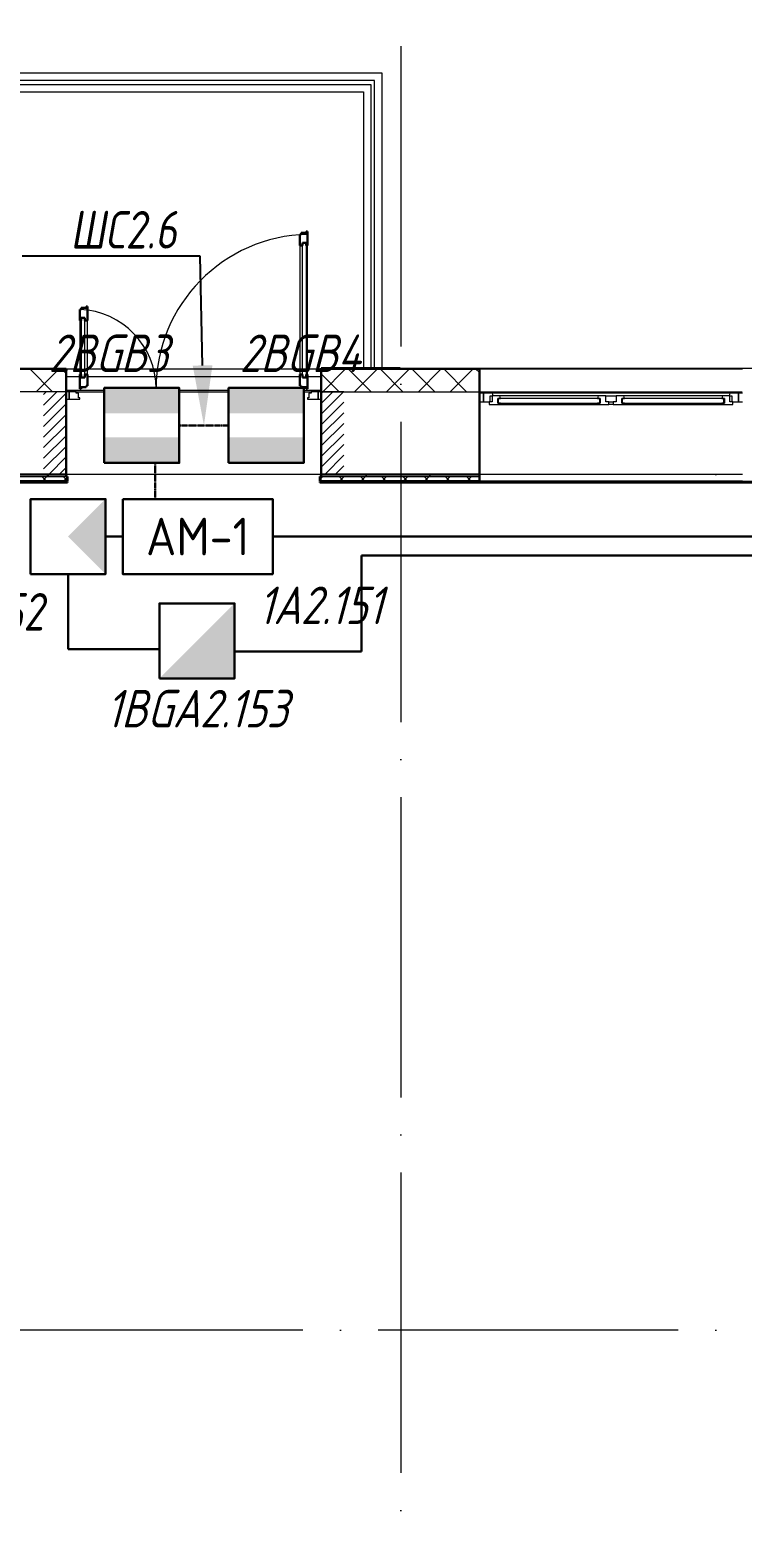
# Model space of a CAD drawing. Header units: millimetres. Extents: x -259793 to 1187961, y -549744 to 43070.
# Drawn here: x 111004 to 115751, y 21435 to 31322 of the extents above; entities that cross this region are included whole.
import ezdxf
from ezdxf import colors
from ezdxf.entities.mleader import LeaderData, LeaderLine
from ezdxf.enums import TextEntityAlignment as Align
from ezdxf.math import Vec2, Vec3

# ---------------------------------------------------------------- set-up
doc = ezdxf.new("R2010")
doc.units = ezdxf.units.MM
for name, pattern in [('ADSK_Линия сетки', [25, 20, -2.5, 0, -2.5]), ('ADSK_Штриховая_ш2 п1_5', [4.5, 3, -1.5]), ('штриховаяX2', [1.5, 1, -0.5])]:
    doc.linetypes.add(name, pattern=pattern)
for name, color, linetype, lineweight in [('_ Окна', 7, 'Continuous', 9), ('RC-Выноски', 7, 'Continuous', 0), ('RC-Извещатели_охранные', 5, 'Continuous', 30), ('RC-Линии_связи-Адресные', 5, 'Continuous', 30), ('RC-Прочее_оборудование', 5, 'Continuous', 30), ('Двери', 252, 'Continuous', 9), ('Лестницы', 252, 'Continuous', 9), ('лс', 5, 'Continuous', 30), ('Ограждение', 252, 'Continuous', 9), ('Окна', 252, 'Continuous', 9), ('Оси', 252, 'Continuous', 9), ('Стены внутренние', 7, 'Continuous', 18), ('Стены наружные', 7, 'Continuous', 18), ('Стены штриховка', 7, 'Continuous', 9)]:
    doc.layers.add(name, color=color, linetype=linetype, lineweight=lineweight)
doc.layers.add('RC-Позиционные_обозначения', color=7, linetype='Continuous')
doc.layers.add('Двери открывание', color=7, linetype='Continuous', lineweight=9, true_color=0xc0c0c0)
doc.styles.add('ISOCPEUR', font='isocpeur.ttf', dxfattribs={"width": 0.9, "height": 350})
doc.styles.add('RubezhCAD', font='', dxfattribs={"oblique": 10})
doc.styles.get("Standard").update_dxf_attribs({"font": ''})
doc.styles.get('RubezhCAD').set_extended_font_data('GOST type A')
doc.styles.get('Standard').set_extended_font_data('GOST type B')

# ---------------------------------------------------------------- blocks, each defined once
blk = doc.blocks.new('2 этаж')
at = {"layer": 'Двери', "lineweight": 18, "true_color": 0x636466}
h = blk.add_hatch(dxfattribs=at)
h.set_pattern_fill('FP_2', color=251, style=0, pattern_type=2)
h.set_pattern_definition([(45, (111971.006, 28635.747), (-35.3553, 35.3553), [])])
h.paths.add_polyline_path([(113096, 28360.7), (113096, 28910.7), (112946, 28910.7), (112946, 28360.7)])
h.paths.add_polyline_path([(111096, 28360.7), (111246, 28360.7), (111246, 28910.7), (111096, 28910.7), (111096, 28383.2)])
at = {"layer": '_ Окна', "color": 251, "true_color": 0x636466}
for p, q in [((114026, 28900.7), (114001, 28900.7)), ((114026, 28842.7), (114026, 28900.7)), ((115751, 28900.7), (115726, 28900.7)), ((115726, 28900.7), (115726, 28842.7)), ((114001, 28842.7), (114026, 28842.7)), ((114124, 28866.7), (114121, 28866.7)), ((114121, 28866.7), (114121, 28834.7)), ((114121, 28834.7), (114124, 28834.7)), ((114801, 28866.7), (114124, 28866.7)), ((114124, 28866.7), (114124, 28834.7)), ((114124, 28834.7), (114124, 28866.7)), ((114124, 28834.7), (114801, 28834.7)), ((114801, 28834.7), (114801, 28866.7)), ((114801, 28866.7), (114801, 28834.7)), ((114804, 28866.7), (114801, 28866.7)), ((114801, 28834.7), (114804, 28834.7)), ((114804, 28834.7), (114804, 28866.7)), ((114951, 28866.7), (114948, 28866.7)), ((114948, 28866.7), (114948, 28834.7)), ((114948, 28834.7), (114951, 28834.7)), ((115628, 28866.7), (114951, 28866.7)), ((114951, 28866.7), (114951, 28834.7)), ((114951, 28834.7), (114951, 28866.7)), ((114951, 28834.7), (115628, 28834.7)), ((115628, 28834.7), (115628, 28866.7)), ((115628, 28866.7), (115628, 28834.7)), ((115631, 28866.7), (115628, 28866.7)), ((115628, 28834.7), (115631, 28834.7)), ((115631, 28834.7), (115631, 28866.7)), ((115726, 28842.7), (115751, 28842.7))]:
    blk.add_line(p, q, dxfattribs=at)
at = {"layer": '_ Окна', "color": 251, "lineweight": 18, "true_color": 0x636466}
for p, q in [((114085.5, 28900.7), (114026, 28900.7)), ((114026, 28900.7), (114026, 28842.7)), ((114072, 28842.7), (114072, 28883.7)), ((114072, 28883.7), (114084, 28883.7)), ((114084, 28883.7), (114084, 28842.7)), ((114134.5, 28883.7), (114084, 28883.7)), ((114090, 28883.7), (114085.5, 28900.7)), ((114139, 28866.7), (114134.5, 28883.7)), ((114790.6, 28883.7), (114786, 28866.7)), ((114841, 28883.7), (114790.6, 28883.7)), ((114841, 28842.7), (114841, 28883.7)), ((114911, 28883.7), (114911, 28842.7)), ((114961.5, 28883.7), (114911, 28883.7)), ((114966, 28866.7), (114961.5, 28883.7)), ((115617.6, 28883.7), (115613, 28866.7)), ((115668, 28883.7), (115617.6, 28883.7)), ((115666.6, 28900.7), (115662, 28883.7)), ((115726, 28900.7), (115666.6, 28900.7)), ((115668, 28842.7), (115668, 28883.7)), ((115668, 28883.7), (115680, 28883.7)), ((115680, 28883.7), (115680, 28842.7)), ((115726, 28842.7), (115726, 28900.7)), ((114026, 28842.7), (114064, 28842.7)), ((114084, 28842.7), (114064, 28842.7)), ((114064, 28842.7), (114064, 28825.7)), ((114064, 28825.7), (114120, 28825.7)), ((114120, 28825.7), (114121, 28826.7)), ((114121, 28834.7), (114121, 28866.7)), ((114121, 28866.7), (114139, 28866.7)), ((114139, 28834.7), (114121, 28834.7)), ((114121, 28826.7), (114122, 28825.7)), ((114122, 28825.7), (114136.6, 28825.7)), ((114136.6, 28825.7), (114139, 28834.7)), ((114786, 28866.7), (114804, 28866.7)), ((114804, 28834.7), (114786, 28834.7)), ((114786, 28834.7), (114788.4, 28825.7)), ((114788.4, 28825.7), (114803, 28825.7)), ((114803, 28825.7), (114804, 28826.7)), ((114804, 28866.7), (114804, 28834.7)), ((114804, 28826.7), (114805, 28825.7)), ((114805, 28825.7), (114861, 28825.7)), ((114861, 28842.7), (114841, 28842.7)), ((114861, 28825.7), (114861, 28842.7)), ((114911, 28842.7), (114891, 28842.7)), ((114891, 28842.7), (114891, 28825.7)), ((114891, 28825.7), (114947, 28825.7)), ((114947, 28825.7), (114948, 28826.7)), ((114948, 28834.7), (114948, 28866.7)), ((114948, 28866.7), (114966, 28866.7)), ((114966, 28834.7), (114948, 28834.7)), ((114948, 28826.7), (114949, 28825.7)), ((114949, 28825.7), (114963.6, 28825.7)), ((114963.6, 28825.7), (114966, 28834.7)), ((115613, 28866.7), (115631, 28866.7)), ((115631, 28834.7), (115613, 28834.7)), ((115613, 28834.7), (115615.4, 28825.7)), ((115615.4, 28825.7), (115630, 28825.7)), ((115630, 28825.7), (115631, 28826.7)), ((115631, 28866.7), (115631, 28834.7)), ((115631, 28826.7), (115632, 28825.7)), ((115632, 28825.7), (115688, 28825.7)), ((115688, 28842.7), (115668, 28842.7)), ((115688, 28825.7), (115688, 28842.7)), ((115688, 28842.7), (115726, 28842.7))]:
    blk.add_line(p, q, dxfattribs=at)
at = {"layer": 'Двери', "color": 251, "lineweight": 30, "true_color": 0x636466}
for p, q in [((112813, 29958.7), (112804, 29958.7)), ((112804, 29958.7), (112804, 29884.7)), ((112845, 29968.7), (112813, 29968.7)), ((112813, 29968.7), (112813, 29958.7)), ((112854, 29978.7), (112845, 29978.7)), ((112845, 29978.7), (112845, 29968.7)), ((112854, 29884.7), (112854, 29978.7)), ((112804, 29884.7), (112821, 29884.7)), ((112821, 29884.7), (112821, 29902.7)), ((112821, 29902.7), (112845, 29902.7)), ((112845, 29902.7), (112845, 29884.7)), ((112845, 29884.7), (112854, 29884.7)), ((111379, 29468.7), (111347, 29468.7)), ((111347, 29468.7), (111347, 29458.7)), ((111388, 29478.7), (111379, 29478.7)), ((111379, 29478.7), (111379, 29468.7)), ((111388, 29384.7), (111388, 29478.7)), ((111347, 29458.7), (111338, 29458.7)), ((111338, 29458.7), (111338, 29384.7)), ((111347, 29384.7), (111338, 29384.7)), ((111347, 29402.7), (111347, 29384.7)), ((111371, 29402.7), (111347, 29402.7)), ((111371, 29384.7), (111371, 29402.7)), ((111388, 29384.7), (111371, 29384.7)), ((111338, 29024.7), (111338, 28930.7)), ((111347, 29024.7), (111338, 29024.7)), ((111347, 29006.7), (111347, 29024.7)), ((111371, 29006.7), (111347, 29006.7)), ((111371, 29024.7), (111371, 29006.7)), ((111388, 29024.7), (111371, 29024.7)), ((111388, 28950.7), (111388, 29024.7)), ((112804, 29024.7), (112804, 28950.7)), ((112804, 29024.7), (112821, 29024.7)), ((112821, 29024.7), (112821, 29006.7)), ((112821, 29006.7), (112845, 29006.7)), ((112845, 29024.7), (112854, 29024.7)), ((112845, 29006.7), (112845, 29024.7)), ((112854, 28930.7), (112854, 29024.7)), ((111338, 28930.7), (111347, 28930.7)), ((111347, 28930.7), (111347, 28940.7)), ((111347, 28940.7), (111379, 28940.7)), ((111379, 28940.7), (111379, 28950.7)), ((111379, 28950.7), (111388, 28950.7)), ((112804, 28950.7), (112813, 28950.7)), ((112813, 28950.7), (112813, 28940.7)), ((112813, 28940.7), (112845, 28940.7)), ((112845, 28940.7), (112845, 28930.7)), ((112845, 28930.7), (112854, 28930.7))]:
    blk.add_line(p, q, dxfattribs=at)
at = {"layer": 'Двери', "color": 251, "true_color": 0x636466}
for p, q in [((112804, 29884.7), (112804, 29024.7)), ((112821, 29006.7), (112821, 29902.7)), ((112821, 29902.7), (112845, 29902.7)), ((112845, 29902.7), (112845, 29006.7)), ((112854, 29024.7), (112854, 29884.7)), ((111338, 29384.7), (111338, 29024.7)), ((111347, 29402.7), (111347, 29006.7)), ((111371, 29402.7), (111347, 29402.7)), ((111371, 29006.7), (111371, 29402.7)), ((111388, 29024.7), (111388, 29384.7)), ((111347, 29006.7), (111371, 29006.7)), ((112845, 29006.7), (112821, 29006.7)), ((111246, 28910.7), (111246, 28860.7)), ((111266, 28910.7), (111246, 28910.7)), ((111266, 28860.7), (111266, 28910.7)), ((111313, 28910.7), (111266, 28910.7)), ((111266, 28910.7), (111266, 28860.7)), ((111313, 28901.7), (111313, 28910.7)), ((111328, 28901.7), (111313, 28901.7)), ((111328, 28869.7), (111328, 28901.7)), ((112879, 28901.7), (112864, 28901.7)), ((112864, 28901.7), (112864, 28869.7)), ((112879, 28910.7), (112879, 28901.7)), ((112926, 28910.7), (112879, 28910.7)), ((112946, 28910.7), (112926, 28910.7)), ((112926, 28910.7), (112926, 28860.7)), ((112926, 28860.7), (112926, 28910.7)), ((112946, 28860.7), (112946, 28910.7)), ((111246, 28860.7), (111266, 28860.7)), ((111266, 28860.7), (111338, 28860.7)), ((111338, 28869.7), (111328, 28869.7)), ((111338, 28860.7), (111338, 28869.7)), ((112864, 28869.7), (112854, 28869.7)), ((112854, 28869.7), (112854, 28860.7)), ((112854, 28860.7), (112926, 28860.7)), ((112926, 28860.7), (112946, 28860.7))]:
    blk.add_line(p, q, dxfattribs=at)
at = {"layer": 'Двери', "color": 251, "linetype": 'ADSK_Штриховая_ш2 п1_5', "true_color": 0x636466}
for p, q in [((111246, 28910.7), (111096, 28910.7)), ((111246, 28360.7), (111246, 28910.7)), ((113096, 28910.7), (112946, 28910.7)), ((112946, 28910.7), (112946, 28360.7)), ((111096, 28360.7), (111246, 28360.7)), ((112946, 28360.7), (113096, 28360.7))]:
    blk.add_line(p, q, dxfattribs=at)
at = {"layer": 'Двери открывание', "color": 251, "true_color": 0x636466}
for centre, radius, start, end in [((112874, 28930.7), 1028, 91.11477, 180), ((111318, 28930.7), 528, 0, 87.82919)]:
    blk.add_arc(centre, radius, start, end, dxfattribs=at)
at = {"layer": 'Лестницы', "color": 251, "true_color": 0x636466}
for p, q in [((113351.3, 31032.7), (110626, 31032.7)), ((113301.3, 30982.7), (110676, 30982.7)), ((113301.3, 29067.7), (113301.3, 30982.7)), ((113351.3, 29067.7), (113351.3, 31032.7)), ((111246, 29062.7), (111338, 29062.7)), ((111246, 29012.7), (111338, 29012.7)), ((111388, 29062.7), (112804, 29062.7)), ((111388, 29012.7), (112804, 29012.7)), ((112854, 29062.7), (112946, 29062.7)), ((112854, 29012.7), (112946, 29012.7))]:
    blk.add_line(p, q, dxfattribs=at)
at = {"layer": 'Ограждение', "color": 251, "true_color": 0x636466}
for p, q in [((110701, 30957.7), (113276.3, 30957.7)), ((113276.3, 30957.7), (113276.3, 29067.7)), ((110751, 30907.7), (113226.3, 30907.7)), ((113226.3, 30907.7), (113226.3, 29067.7))]:
    blk.add_line(p, q, dxfattribs=at)
at = {"layer": 'Окна', "color": 251, "true_color": 0x636466}
for p, q in [((115666.6, 28900.7), (114085.5, 28900.7)), ((114790.6, 28883.7), (114134.5, 28883.7)), ((114841, 28883.7), (114910.8, 28883.7)), ((115617.6, 28883.7), (114961.5, 28883.7)), ((114120, 28825.7), (114122, 28825.7)), ((114136.6, 28825.7), (114788.4, 28825.7)), ((114803, 28825.7), (114805, 28825.7)), ((114861, 28842.7), (114891, 28842.7)), ((114891, 28825.7), (114861, 28825.7)), ((114947, 28825.7), (114949, 28825.7)), ((114963.6, 28825.7), (115615.4, 28825.7)), ((115630, 28825.7), (115632, 28825.7))]:
    blk.add_line(p, q, dxfattribs=at)
at = {"layer": 'Оси', "color": 251, "linetype": 'ADSK_Линия сетки', "ltscale": 100, "true_color": 0x636466}
for p, q in [((113476, 33711.4), (113476, 16056.5)), ((165326, 28360.7), (93603.7, 28360.7)), ((165326, 22660.7), (93565.9, 22660.7))]:
    blk.add_line(p, q, dxfattribs=at)
at = {"layer": 'Стены внутренние', "color": 251, "lineweight": 30, "true_color": 0x636466}
for p, q in [((110141, 29062.7), (111246, 29062.7)), ((111246, 28360.7), (111246, 29062.7)), ((112946, 28360.7), (112946, 29062.7)), ((114001, 29062.7), (112946, 29062.7)), ((114001, 28360.7), (114001, 29062.7)), ((111246, 28360.7), (110141, 28360.7)), ((114001, 28360.7), (112946, 28360.7))]:
    blk.add_line(p, q, dxfattribs=at)
at = {"layer": 'Стены внутренние', "color": 251, "linetype": 'Continuous', "lineweight": 9, "true_color": 0x636466}
for p, q in [((111156.5, 28910.7), (111006.5, 29060.7)), ((111047, 28910.7), (111197, 29060.7)), ((111244, 29035.4), (111218.6, 29060.7)), ((112946.5, 29054.5), (112946, 29055.4)), ((113065.7, 28910.7), (112948, 29028.4)), ((112956.1, 28910.7), (113106.1, 29060.7)), ((113086.2, 29062.7), (113085, 29060.7)), ((113277.8, 28910.7), (113127.8, 29060.7)), ((113168.3, 28910.7), (113318.3, 29060.7)), ((113489.9, 28910.7), (113339.9, 29060.7)), ((113380.4, 28910.7), (113530.4, 29060.7)), ((113529.5, 29060.7), (113528.3, 29062.7)), ((113702.1, 28910.7), (113552.1, 29060.7)), ((113592.5, 28910.7), (113742.5, 29060.7)), ((113914.2, 28910.7), (113764.2, 29060.7)), ((113804.7, 28910.7), (113954.7, 29060.7)), ((113999, 29038.1), (113976.3, 29060.7))]:
    blk.add_line(p, q, dxfattribs=at)
at = {"layer": 'Стены внутренние', "color": 251, "true_color": 0x636466}
for p, q in [((114001, 29062.7), (115751, 29062.7)), ((111246, 28910.7), (110141, 28910.7)), ((111246, 28920.7), (112946, 28920.7)), ((111313, 28910.7), (112879, 28910.7)), ((112946, 28910.7), (115750, 28910.7)), ((112946, 28360.7), (111246, 28360.7)), ((115751, 28360.7), (114001, 28360.7))]:
    blk.add_line(p, q, dxfattribs=at)
at = {"layer": 'Стены наружные', "color": 251, "lineweight": 30, "true_color": 0x636466}
for p, q in [((113471, 29067.7), (112946, 29067.7)), ((112946, 29067.7), (112946, 29062.7)), ((112946, 29062.7), (113471, 29062.7)), ((113471, 29067.7), (113471, 29062.7)), ((107721, 28310.7), (111256, 28310.7)), ((111256, 28305.7), (107721, 28305.7)), ((111256, 28315.7), (110141, 28315.7)), ((111246, 28345.7), (111246, 28360.7)), ((111246, 28345.7), (111256, 28345.7)), ((111256, 28315.7), (111256, 28345.7)), ((111256, 28305.7), (111256, 28310.7)), ((112936, 28345.7), (112946, 28345.7)), ((112936, 28315.7), (112936, 28345.7)), ((114001, 28315.7), (112936, 28315.7)), ((130071, 28310.7), (112936, 28310.7)), ((112936, 28305.7), (112936, 28310.7)), ((112936, 28305.7), (130071, 28305.7)), ((112946, 28345.7), (112946, 28360.7)), ((114001, 28315.7), (114001, 28360.7))]:
    blk.add_line(p, q, dxfattribs=at)
at = {"layer": 'Стены наружные', "color": 251, "linetype": 'Continuous', "lineweight": 9, "true_color": 0x636466}
for p, q in [((113089.1, 29067.7), (113086.2, 29062.7)), ((111115.1, 28315.7), (111085.1, 28345.7)), ((111088.4, 28315.7), (111118.4, 28345.7)), ((111118.4, 28345.7), (111133.4, 28360.7)), ((111256, 28316.3), (111226.5, 28345.7)), ((111229.8, 28315.7), (111256, 28342)), ((112936, 28324.9), (112956.8, 28345.7)), ((112953.6, 28315.7), (112936, 28333.3)), ((113095, 28315.7), (113065, 28345.7)), ((113068.3, 28315.7), (113098.3, 28345.7)), ((113236.4, 28315.7), (113206.4, 28345.7)), ((113209.7, 28315.7), (113239.7, 28345.7)), ((113239.7, 28345.7), (113254.7, 28360.7)), ((113377.8, 28315.7), (113347.8, 28345.7)), ((113351.1, 28315.7), (113381.1, 28345.7)), ((113519.3, 28315.7), (113489.3, 28345.7)), ((113492.5, 28315.7), (113522.5, 28345.7)), ((113660.7, 28315.7), (113630.7, 28345.7)), ((113633.9, 28315.7), (113663.9, 28345.7)), ((113663.9, 28345.7), (113678.9, 28360.7)), ((113802.1, 28315.7), (113772.1, 28345.7)), ((113775.4, 28315.7), (113805.4, 28345.7)), ((113943.5, 28315.7), (113913.5, 28345.7)), ((113916.8, 28315.7), (113946.8, 28345.7))]:
    blk.add_line(p, q, dxfattribs=at)
at = {"layer": 'Стены наружные', "color": 251, "true_color": 0x636466}
for p, q in [((113476, 29067.7), (119071, 29067.7)), ((113476, 29062.7), (113476, 29067.7)), ((114001, 29067.7), (114001, 29062.7)), ((115751, 29062.7), (114001, 29062.7)), ((115751, 28315.7), (114001, 28315.7))]:
    blk.add_line(p, q, dxfattribs=at)
at = {"layer": 'Стены штриховка', "color": 251, "true_color": 0x636466}
for p, q in [((110143, 29060.7), (111244, 29060.7)), ((111244, 29060.7), (111244, 28910.7)), ((112948, 28910.7), (112948, 29060.7)), ((112948, 29060.7), (113999, 29060.7)), ((113999, 29060.7), (113999, 28986.7)), ((113999, 28986.7), (114001, 28986.7)), ((110141, 28345.7), (111246, 28345.7)), ((112946, 28345.7), (114001, 28345.7))]:
    blk.add_line(p, q, dxfattribs=at)
blk = doc.blocks.new('RC-UGO-IOM-02')
at = {"layer": 'RC-Извещатели_охранные'}
blk.add_point((0, 0), dxfattribs=at)
blk.add_attdef('PSTN', text='', height=2.5, dxfattribs=at).set_placement((0.977, 2.603), align=Align.BOTTOM_LEFT)
blk.add_wipeout([(2.5, -2.5), (2.5, 2.5), (-2.5, 2.5), (-2.5, -2.5)]).dxf.layer = 'RC-Извещатели_охранные'
blk.add_wipeout([(-2.5, -2.5), (-2.5, 2.5), (2.5, 2.5), (2.5, -2.5)]).dxf.layer = 'RC-Извещатели_охранные'
h = blk.add_hatch(color=256, dxfattribs=at)
h.dxf.hatch_style = 1
h.paths.add_polyline_path([(2.5, 0.8), (2.5, 2.506), (-2.5, 2.499), (-2.5, 0.8)])
h = blk.add_hatch(color=256, dxfattribs=at)
h.dxf.hatch_style = 1
h.paths.add_polyline_path([(2.5, -2.5), (2.5, -0.794), (-2.5, -0.801), (-2.5, -2.5)])
blk.add_lwpolyline([(-2.5, -2.5), (2.5, -2.5), (2.5, 2.5), (-2.5, 2.5)], close=True, dxfattribs=at)
blk = doc.blocks.new('RC-UGO-AM-01')
at = {"layer": 'RC-Прочее_оборудование'}
blk.add_point((0, 0), dxfattribs=at)
blk.add_attdef('PSTN', text='', height=2.5, dxfattribs=at).set_placement((2.323, 2.403), align=Align.BOTTOM_LEFT)
blk.add_wipeout([(4.993, 2.499), (4.993, -2.499), (-4.993, -2.499), (-4.987, 2.499)]).dxf.layer = 'RC-Прочее_оборудование'
blk.add_wipeout([(-4.993, -2.499), (-4.993, 2.499), (4.993, 2.499), (4.993, -2.499)]).dxf.layer = 'RC-Прочее_оборудование'
blk.add_lwpolyline([(-4.993, 2.499), (4.993, 2.499), (4.993, -2.499), (-4.993, -2.499), (-4.993, 2.499)], close=True, dxfattribs=at)
blk.add_lwpolyline([(-4.993, 2.499), (-4.987, 2.499)], dxfattribs=at)
blk.add_lwpolyline([(-4.993, 2.499), (-4.987, 2.499)], dxfattribs=at)
at = {"layer": 'RC-Прочее_оборудование', "ltscale": 100, "style": 'ISOCPEUR', "width": 0.9}
blk.add_text('АМ-1', height=2.5, dxfattribs=at).set_placement((0, 0), align=Align.MIDDLE)
blk = doc.blocks.new('RC-UGO-IOPPA-01')
at = {"layer": 'RC-Извещатели_охранные'}
blk.add_attdef('PSTN', text='', height=2.5, dxfattribs=at).set_placement((0.977, 2.603), align=Align.BOTTOM_LEFT)
blk.add_wipeout([(2.5, -2.5), (2.5, 2.5), (-2.5, 2.5), (-2.5, -2.5)]).dxf.layer = 'RC-Извещатели_охранные'
blk.add_wipeout([(-2.5, -2.5), (-2.5, 2.5), (2.5, 2.5), (2.5, -2.5)]).dxf.layer = 'RC-Извещатели_охранные'
h = blk.add_hatch(color=256, dxfattribs=at)
h.dxf.hatch_style = 1
h.paths.add_polyline_path([(2.5, -2.5), (2.5, 2.5), (0, 0)])
blk.add_lwpolyline([(-2.5, -2.5), (2.5, -2.5), (2.5, 2.5), (-2.5, 2.5)], close=True, dxfattribs=at)
blk = doc.blocks.new('RC-UGO-IOZ-02')
at = {"layer": 'RC-Извещатели_охранные'}
blk.add_attdef('PSTN', text='', height=2.5, dxfattribs=at).set_placement((0.977, 2.603), align=Align.BOTTOM_LEFT)
blk.add_wipeout([(2.5, -2.5), (2.5, 2.5), (-2.5, 2.5), (-2.5, -2.5)]).dxf.layer = 'RC-Извещатели_охранные'
blk.add_wipeout([(-2.5, -2.5), (-2.5, 2.5), (2.5, 2.5), (2.5, -2.5)]).dxf.layer = 'RC-Извещатели_охранные'
h = blk.add_hatch(color=256, dxfattribs=at)
h.dxf.hatch_style = 1
h.paths.add_polyline_path([(2.5, -2.5), (2.5, 2.5), (0, 0), (-2.5, -2.5)])
blk.add_lwpolyline([(-2.5, -2.5), (2.5, -2.5), (2.5, 2.5), (-2.5, 2.5)], close=True, dxfattribs=at)

msp = doc.modelspace()

# ---------------------------------------------------------------- linework, layer by layer
at = {"layer": 'RC-Линии_связи-Адресные'}
msp.add_line((111259.4583, 27696.42957), (111259.4583, 27195.5442), dxfattribs=at)

# ---------------------------------------------------------------- block references
msp.add_blockref('2 этаж', (0, 0))

# ---------------------------------------------------------------- next in the draw order: block references
at = {"layer": 'RC-Извещатели_охранные', "color": 1, "ltscale": 0.01}
ref = msp.add_blockref('RC-UGO-IOM-02', (111749.85262, 28686.32979), dxfattribs=dict(at, xscale=100, yscale=100, zscale=100))
ref.add_attrib('PSTN', '2BGB3', dxfattribs={"layer": 'RC-Позиционные_обозначения', "height": 250, "style": 'RubezhCAD', "oblique": 15}).set_placement((111527.65879, 28966.94347), align=Align.BOTTOM_CENTER)
ref = msp.add_blockref('RC-UGO-IOM-02', (112578.99524, 28686.32979), dxfattribs=dict(at, xscale=100, yscale=100, zscale=100))
ref.add_attrib('PSTN', '2BGB4', dxfattribs={"layer": 'RC-Позиционные_обозначения', "height": 250, "style": 'RubezhCAD', "oblique": 15}).set_placement((112804.9012, 28966.94347), align=Align.BOTTOM_CENTER)
at = {"layer": 'RC-Прочее_оборудование', "color": 1, "ltscale": 0.01}
ref = msp.add_blockref('RC-UGO-AM-01', (112123.24846, 27946.42957), dxfattribs=dict(at, xscale=100, yscale=100, zscale=100))
ref.add_attrib('PSTN', '1A2.151', (112526.53487, 27363.4101), dxfattribs={"layer": 'RC-Позиционные_обозначения', "height": 250, "style": 'RubezhCAD', "oblique": 15})

# ---------------------------------------------------------------- next in the draw order: linework, layer by layer
at = {"layer": 'RC-Линии_связи-Адресные', "linetype": 'штриховаяX2', "ltscale": 2}
msp.add_line((111839.25048, 28436.32979), (111839.25048, 28196.36209), dxfattribs=at)
at = {"layer": 'RC-Линии_связи-Адресные'}
for p, q in [((111509.4583, 27946.42957), (111624.2531, 27946.2964)), ((112622.5336, 27946.42957), (129869.78193, 27946.42957)), ((113213.7742, 27181.69534), (113213.7742, 27819.996)), ((113213.7742, 27819.996), (129697.22548, 27819.996))]:
    msp.add_line(p, q, dxfattribs=at)
at = {"layer": 'лс', "linetype": 'штриховаяX2', "ltscale": 2}
msp.add_lwpolyline([(111999.85262, 28686.32979), (112328.99524, 28686.32979)], dxfattribs=at)

# ---------------------------------------------------------------- next in the draw order: block references
at = {"layer": 'RC-Извещатели_охранные', "color": 1, "ltscale": 0.01}
ref = msp.add_blockref('RC-UGO-IOZ-02', (112118.30201, 27251.57358), dxfattribs=dict(at, xscale=100, yscale=100, zscale=100))
ref.add_attrib('PSTN', '1BGA2.153', dxfattribs={"layer": 'RC-Позиционные_обозначения', "height": 250, "style": 'RubezhCAD', "oblique": 15}).set_placement((112118.30201, 26600.48764), align=Align.BOTTOM_CENTER)

# ---------------------------------------------------------------- next in the draw order: linework, layer by layer
at = {"layer": 'RC-Линии_связи-Адресные'}
for p, q in [((111259.4583, 27195.5442), (111868.30201, 27195.5442)), ((112368.30201, 27181.69534), (113213.7742, 27181.69534))]:
    msp.add_line(p, q, dxfattribs=at)

# ---------------------------------------------------------------- next in the draw order: block references
at = {"layer": 'RC-Извещатели_охранные'}
ref = msp.add_blockref('RC-UGO-IOPPA-01', (111259.4583, 27946.42957), dxfattribs=dict(at, xscale=100, yscale=100, zscale=100))
ref.add_attrib('PSTN', '1BGL2.152', dxfattribs={"layer": 'RC-Позиционные_обозначения', "height": 250, "style": 'RubezhCAD', "oblique": 10}).set_placement((110514.23138, 27245.18909), align=Align.BOTTOM_CENTER)

# ---------------------------------------------------------------- next in the draw order: leaders
at = {"layer": 'RC-Выноски', "ltscale": 0.01}
ml = msp.add_multileader_mtext('Standard', dxfattribs=at)
ml.set_content('ШС2.6', color=256, style='RubezhCAD')
ml.set_leader_properties()
ml.build(insert=Vec2(0, 0))
ml.multileader.update_dxf_attribs({"has_text_frame": 1, "text_left_attachment_type": 6, "text_right_attachment_type": 6, "dogleg_length": 2, "arrow_head_size": 400, "scale": 100})
ctx = ml.context
ctx.base_point, ctx.scale, ctx.char_height, ctx.arrow_head_size, ctx.landing_gap_size, ctx.plane_origin = Vec3(111118.61121, 29814.52703), 100, 250, 400, 100, Vec3(-177320.32499, -15125.50598)
ctx.left_attachment, ctx.right_attachment, ctx.text_align_type = 6, 6, 2
notes = []
notes.append((ctx, [(1, (1, 1, 0), (112139.02043, 29814.52703), (-1, 0), 53.6743, [(0, [(112164.42393, 28686.32979)], 0, [])])]))
ctx.mtext.insert, ctx.mtext.alignment, ctx.mtext.flow_direction = Vec3(111985.34613, 30114.52703), 3, 5
ctx.mtext.has_bg_fill, ctx.mtext.bg_color, ctx.mtext.bg_scale_factor, ctx.mtext.bg_transparency, ctx.mtext.use_window_bg_color = 1, -1027028792, 1.5, 0, 1
for ctx, leaders in notes:
    for number, flags, end, landing, length, lines in leaders:
        leader = LeaderData()
        leader.index, (leader.has_last_leader_line, leader.has_dogleg_vector, leader.attachment_direction) = number, flags
        leader.last_leader_point, leader.dogleg_vector, leader.dogleg_length = Vec3(end), Vec3(landing), length
        for number, points, colour, breaks in lines:
            line = LeaderLine()
            line.index, line.vertices, line.color, line.breaks = number, Vec3.list(points), colors.encode_raw_color(colour), breaks
            leader.lines.append(line)
        ctx.leaders.append(leader)

doc.saveas('drawing.dxf')
